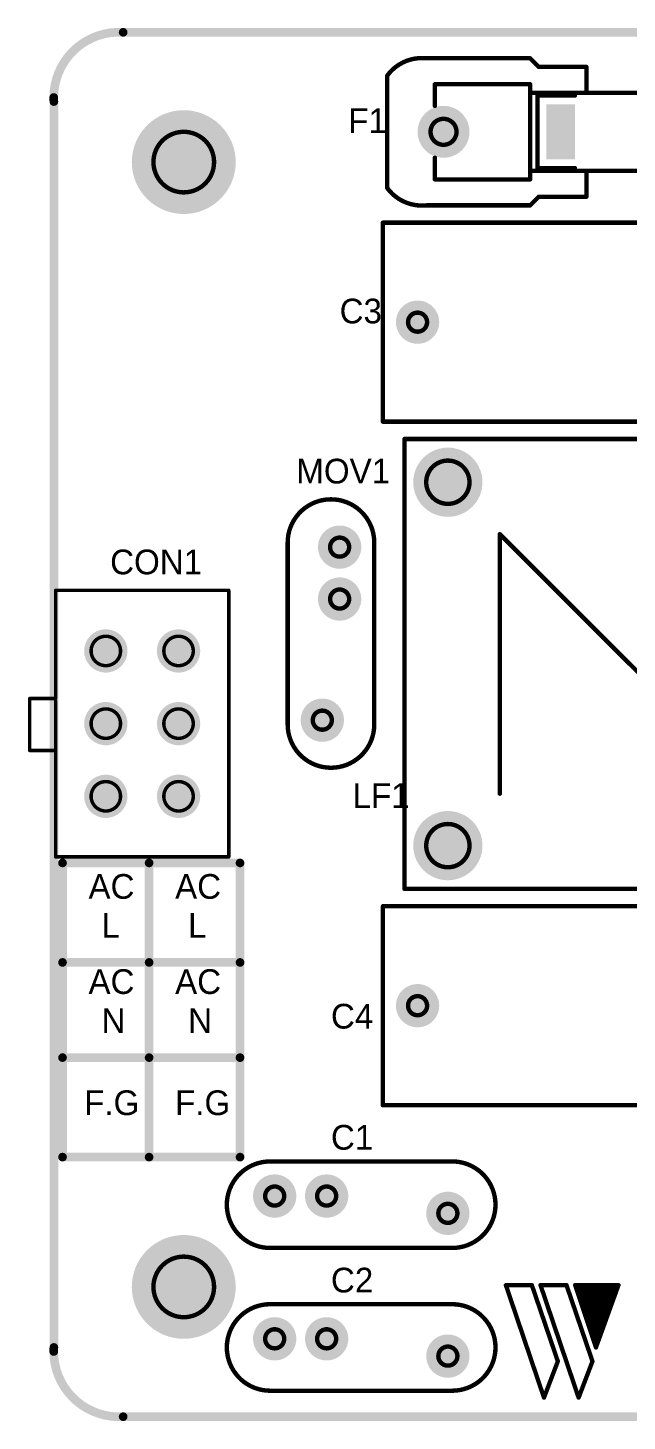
# Model space of a CAD drawing. Extents: x -2 to 211, y 0 to 80.
# Drawn here: x -1.5 to 33.1, y -0.3 to 80.3 of the extents above; entities that cross this region are included whole.
import ezdxf
from ezdxf.enums import TextEntityAlignment as Align

# ---------------------------------------------------------------- set-up
doc = ezdxf.new("R2010")
doc.units = 0
doc.header["$MEASUREMENT"] = 0
for name, color, linetype in [('2DLINES_1', 3, 'Continuous'), ('BOARD_OUTLINE', 1, 'Continuous'), ('COMP_OUTLINE_TOP', 5, 'Continuous'), ('PADLAYER_BOTTOM', 7, 'Continuous'), ('PADLAYER_TOP', 6, 'Continuous'), ('TEXT_1', 4, 'Continuous'), ('TOOL_TOP', 8, 'Continuous')]:
    doc.layers.add(name, color=color, linetype=linetype)

msp = doc.modelspace()

# ---------------------------------------------------------------- linework, layer by layer
at = {"layer": '2DLINES_1'}
for points, const_width in [([(0.5, 32), (10.75, 32)], 0.5), ([(0.5, 20.75), (0.5, 32)], 0.5), ([(5.5, 32), (5.5, 20.75)], 0.5), ([(10.75, 32), (10.75, 20.75)], 0.5), ([(0.5, 26.25), (10.75, 26.25)], 0.5), ([(0.5, 26.25), (10.75, 26.25)], 0.5), ([(0.5, 15), (0.5, 26.25)], 0.5), ([(5.5, 26.25), (5.5, 15)], 0.5), ([(10.75, 26.25), (10.75, 15)], 0.5), ([(10.75, 20.75), (0.5, 20.75)], 0.5), ([(10.75, 15), (0.5, 15)], 0.5), ([(26.1, 7.6), (28.3, 1.1)], 0.25), ([(26.1, 7.6), (27.6, 7.6)], 0.25), ([(27.6, 7.6), (29.1, 3.2)], 0.25), ([(28.1, 7.6), (30.3, 1.1)], 0.25), ([(28.1, 7.6), (29.6, 7.6)], 0.25), ([(29.6, 7.6), (31.1, 3.2)], 0.25), ([(30.1, 7.6), (31.3, 4)], 0.25), ([(30.1, 7.6), (31.3, 4)], 0.25), ([(32.6, 7.6), (30.1, 7.6)], 0.25), ([(30.1, 7.6), (32.6, 7.6)], 0.25), ([(30.25, 7.45), (32.45, 7.45)], 0.25), ([(30.25, 7.25), (32.45, 7.25)], 0.25), ([(31.3, 4), (32.6, 7.6)], 0.25), ([(30.35, 7.05), (32.35, 7.05)], 0.25), ([(30.45, 6.85), (32.25, 6.85)], 0.25), ([(30.45, 6.65), (32.25, 6.65)], 0.25), ([(30.55, 6.45), (32.15, 6.45)], 0.25), ([(30.65, 6.25), (32.05, 6.25)], 0.25), ([(30.75, 6.05), (31.95, 6.05)], 0.25), ([(30.75, 5.85), (31.85, 5.85)], 0.25), ([(30.85, 5.65), (31.75, 5.65)], 0.25), ([(30.85, 5.45), (31.75, 5.45)], 0.25), ([(30.95, 5.25), (31.65, 5.25)], 0.25), ([(30.95, 5.05), (31.65, 5.05)], 0.25), ([(31.05, 4.85), (31.55, 4.85)], 0.25), ([(31.15, 4.65), (31.45, 4.65)], 0.25), ([(31.15, 4.45), (31.45, 4.45)], 0.25), ([(28.3, 1.1), (29.1, 3.2)], 0.25), ([(30.3, 1.1), (31.1, 3.2)], 0.25)]:
    msp.add_lwpolyline(points, dxfattribs=dict(at, const_width=const_width))
for points, const_width in [([(0.375, 32, 1), (0.625, 32, 1)], 0.25), ([(0.375, 32, 1), (0.625, 32, 1)], 0.25), ([(5.375, 32, 1), (5.625, 32, 1)], 0.25), ([(10.625, 32, 1), (10.875, 32, 1)], 0.25), ([(10.625, 32, 1), (10.875, 32, 1)], 0.25), ([(0.375, 26.25, 1), (0.625, 26.25, 1)], 0.25), ([(0.375, 26.25, 1), (0.625, 26.25, 1)], 0.25), ([(0.375, 26.25, 1), (0.625, 26.25, 1)], 0.25), ([(5.375, 26.25, 1), (5.625, 26.25, 1)], 0.25), ([(10.625, 26.25, 1), (10.875, 26.25, 1)], 0.25), ([(10.625, 26.25, 1), (10.875, 26.25, 1)], 0.25), ([(10.625, 26.25, 1), (10.875, 26.25, 1)], 0.25), ([(0.375, 20.75, 1), (0.625, 20.75, 1)], 0.25), ([(0.375, 20.75, 1), (0.625, 20.75, 1)], 0.25), ([(5.375, 20.75, 1), (5.625, 20.75, 1)], 0.25), ([(10.625, 20.75, 1), (10.875, 20.75, 1)], 0.25), ([(10.625, 20.75, 1), (10.875, 20.75, 1)], 0.25), ([(0.375, 15, 1), (0.625, 15, 1)], 0.25), ([(0.375, 15, 1), (0.625, 15, 1)], 0.25), ([(5.375, 15, 1), (5.625, 15, 1)], 0.25), ([(10.625, 15, 1), (10.875, 15, 1)], 0.25), ([(10.625, 15, 1), (10.875, 15, 1)], 0.25), ([(26.0375, 7.6, 1), (26.1625, 7.6, 1)], 0.125), ([(26.0375, 7.6, 1), (26.1625, 7.6, 1)], 0.125), ([(27.5375, 7.6, 1), (27.6625, 7.6, 1)], 0.125), ([(27.5375, 7.6, 1), (27.6625, 7.6, 1)], 0.125), ([(28.0375, 7.6, 1), (28.1625, 7.6, 1)], 0.125), ([(28.0375, 7.6, 1), (28.1625, 7.6, 1)], 0.125), ([(29.5375, 7.6, 1), (29.6625, 7.6, 1)], 0.125), ([(29.5375, 7.6, 1), (29.6625, 7.6, 1)], 0.125), ([(30.0375, 7.6, 1), (30.1625, 7.6, 1)], 0.125), ([(30.0375, 7.6, 1), (30.1625, 7.6, 1)], 0.125), ([(30.0375, 7.6, 1), (30.1625, 7.6, 1)], 0.125), ([(30.0375, 7.6, 1), (30.1625, 7.6, 1)], 0.125), ([(30.1875, 7.45, 1), (30.3125, 7.45, 1)], 0.125), ([(30.1875, 7.25, 1), (30.3125, 7.25, 1)], 0.125), ([(32.3875, 7.45, 1), (32.5125, 7.45, 1)], 0.125), ([(32.3875, 7.25, 1), (32.5125, 7.25, 1)], 0.125), ([(32.5375, 7.6, 1), (32.6625, 7.6, 1)], 0.125), ([(32.5375, 7.6, 1), (32.6625, 7.6, 1)], 0.125), ([(32.5375, 7.6, 1), (32.6625, 7.6, 1)], 0.125), ([(30.2875, 7.05, 1), (30.4125, 7.05, 1)], 0.125), ([(30.3875, 6.85, 1), (30.5125, 6.85, 1)], 0.125), ([(30.3875, 6.65, 1), (30.5125, 6.65, 1)], 0.125), ([(30.4875, 6.45, 1), (30.6125, 6.45, 1)], 0.125), ([(32.0875, 6.45, 1), (32.2125, 6.45, 1)], 0.125), ([(32.1875, 6.85, 1), (32.3125, 6.85, 1)], 0.125), ([(32.1875, 6.65, 1), (32.3125, 6.65, 1)], 0.125), ([(32.2875, 7.05, 1), (32.4125, 7.05, 1)], 0.125), ([(30.5875, 6.25, 1), (30.7125, 6.25, 1)], 0.125), ([(30.6875, 6.05, 1), (30.8125, 6.05, 1)], 0.125), ([(30.6875, 5.85, 1), (30.8125, 5.85, 1)], 0.125), ([(30.7875, 5.65, 1), (30.9125, 5.65, 1)], 0.125), ([(31.6875, 5.65, 1), (31.8125, 5.65, 1)], 0.125), ([(31.7875, 5.85, 1), (31.9125, 5.85, 1)], 0.125), ([(31.8875, 6.05, 1), (32.0125, 6.05, 1)], 0.125), ([(31.9875, 6.25, 1), (32.1125, 6.25, 1)], 0.125), ([(30.7875, 5.45, 1), (30.9125, 5.45, 1)], 0.125), ([(30.8875, 5.25, 1), (31.0125, 5.25, 1)], 0.125), ([(30.8875, 5.05, 1), (31.0125, 5.05, 1)], 0.125), ([(30.9875, 4.85, 1), (31.1125, 4.85, 1)], 0.125), ([(31.4875, 4.85, 1), (31.6125, 4.85, 1)], 0.125), ([(31.5875, 5.25, 1), (31.7125, 5.25, 1)], 0.125), ([(31.5875, 5.05, 1), (31.7125, 5.05, 1)], 0.125), ([(31.6875, 5.45, 1), (31.8125, 5.45, 1)], 0.125), ([(31.0875, 4.65, 1), (31.2125, 4.65, 1)], 0.125), ([(31.0875, 4.45, 1), (31.2125, 4.45, 1)], 0.125), ([(31.2375, 4, 1), (31.3625, 4, 1)], 0.125), ([(31.2375, 4, 1), (31.3625, 4, 1)], 0.125), ([(31.2375, 4, 1), (31.3625, 4, 1)], 0.125), ([(31.3875, 4.65, 1), (31.5125, 4.65, 1)], 0.125), ([(31.3875, 4.45, 1), (31.5125, 4.45, 1)], 0.125), ([(29.0375, 3.2, 1), (29.1625, 3.2, 1)], 0.125), ([(29.0375, 3.2, 1), (29.1625, 3.2, 1)], 0.125), ([(31.0375, 3.2, 1), (31.1625, 3.2, 1)], 0.125), ([(31.0375, 3.2, 1), (31.1625, 3.2, 1)], 0.125), ([(28.2375, 1.1, 1), (28.3625, 1.1, 1)], 0.125), ([(28.2375, 1.1, 1), (28.3625, 1.1, 1)], 0.125), ([(30.2375, 1.1, 1), (30.3625, 1.1, 1)], 0.125), ([(30.2375, 1.1, 1), (30.3625, 1.1, 1)], 0.125)]:
    msp.add_lwpolyline(points, format="xyb", close=True, dxfattribs=dict(at, const_width=const_width))
at = {"layer": 'BOARD_OUTLINE', "const_width": 0.5}
for points in [[(4, 80, 0.43248), (-0.00724, 76.23366, 0.015491)], [(206, 80), (4, 80, 0.43248)], [(-0.00724, 76.23366, 0.015491), (0, 76)], [(0, 76), (0, 4, 0.015491)], [(0, 4, 0.015491), (-0.00724, 3.76634, 0.43248)], [(-0.00724, 3.76634, 0.43248), (4, 0)], [(4, 0), (206, 0, 0.426536)]]:
    msp.add_lwpolyline(points, format="xyb", dxfattribs=at)
at = {"layer": 'BOARD_OUTLINE', "const_width": 0.25}
for points in [[(3.875, 80, 1), (4.125, 80, 1)], [(3.875, 80, 1), (4.125, 80, 1)], [(-0.13224, 76.23366, 1), (0.11776, 76.23366, 1)], [(-0.13224, 76.23366, 1), (0.11776, 76.23366, 1)], [(-0.125, 76, 1), (0.125, 76, 1)], [(-0.125, 76, 1), (0.125, 76, 1)], [(-0.125, 4, 1), (0.125, 4, 1)], [(-0.125, 4, 1), (0.125, 4, 1)], [(-0.13224, 3.76634, 1), (0.11776, 3.76634, 1)], [(-0.13224, 3.76634, 1), (0.11776, 3.76634, 1)], [(3.875, 0, 1), (4.125, 0, 1)], [(3.875, 0, 1), (4.125, 0, 1)]]:
    msp.add_lwpolyline(points, format="xyb", close=True, dxfattribs=at)
at = {"layer": 'COMP_OUTLINE_TOP', "const_width": 0.254}
for points in [[(21.5, 78.5, 0.265565), (19.25, 77.5)], [(27.5, 78.5), (21.5, 78.5, 0.265565)], [(19.25, 77.5), (19.25, 71, 0.265565)], [(19.25, 71, 0.265565), (21.5, 70)], [(13.5, 50.5, -0.415748), (16, 53.01312, -0.415748)], [(16, 53.01312, -0.415748), (18.5, 50.5)], [(13.5, 40), (13.5, 50.5, -0.415748)], [(16, 37.5, -0.414214), (13.5, 40)], [(18.5, 40, -0.414214), (16, 37.5, -0.414214)], [(9.98688, 12.25, -0.415748), (12.5, 14.75)], [(23, 14.75, -0.414214), (25.5, 12.25, -0.414214)], [(12.5, 9.75, -0.415748), (9.98688, 12.25, -0.415748)], [(25.5, 12.25, -0.414214), (23, 9.75)], [(23, 9.75), (12.5, 9.75, -0.415748)], [(9.98688, 4, -0.415748), (12.5, 6.5)], [(23, 6.5, -0.414214), (25.5, 4, -0.414214)], [(12.5, 1.5, -0.415748), (9.98688, 4, -0.415748)], [(25.5, 4, -0.414214), (23, 1.5)], [(23, 1.5), (12.5, 1.5, -0.415748)]]:
    msp.add_lwpolyline(points, format="xyb", dxfattribs=at)
at = {"layer": 'COMP_OUTLINE_TOP'}
for points, const_width in [([(21.4365, 78.5, 1), (21.5635, 78.5, 1)], 0.127), ([(21.4365, 78.5, 1), (21.5635, 78.5, 1)], 0.127), ([(27.4365, 78.5, 1), (27.5635, 78.5, 1)], 0.127), ([(27.4365, 78.5, 1), (27.5635, 78.5, 1)], 0.127), ([(27.9365, 78, 1), (28.0635, 78, 1)], 0.127), ([(27.9365, 78, 1), (28.0635, 78, 1)], 0.127), ([(30.6865, 78, 1), (30.8135, 78, 1)], 0.127), ([(30.6865, 78, 1), (30.8135, 78, 1)], 0.127), ([(19.1865, 77.5, 1), (19.3135, 77.5, 1)], 0.127), ([(19.1865, 77.5, 1), (19.3135, 77.5, 1)], 0.127), ([(21.9365, 77, 1), (22.0635, 77, 1)], 0.127), ([(21.9365, 77, 1), (22.0635, 77, 1)], 0.127), ([(27.4365, 77, 1), (27.5635, 77, 1)], 0.127), ([(27.4365, 77, 1), (27.5635, 77, 1)], 0.127), ([(27.4365, 77, 1), (27.5635, 77, 1)], 0.127), ([(27.4365, 76.5, 1), (27.5635, 76.5, 1)], 0.127), ([(27.4365, 76.5, 1), (27.5635, 76.5, 1)], 0.127), ([(30.6865, 76.5, 1), (30.8135, 76.5, 1)], 0.127), ([(21.9365, 75.75, 1), (22.0635, 75.75, 1)], 0.127), ([(27.8645, 76.3455, 1), (27.9915, 76.3455, 1)], 0.127), ([(27.8645, 76.3455, 1), (27.9915, 76.3455, 1)], 0.127), ([(30.0235, 76.3455, 1), (30.1505, 76.3455, 1)], 0.127), ([(21.9365, 72.75, 1), (22.0635, 72.75, 1)], 0.127), ([(27.4365, 72, 1), (27.5635, 72, 1)], 0.127), ([(27.4365, 72, 1), (27.5635, 72, 1)], 0.127), ([(27.8645, 72.1545, 1), (27.9915, 72.1545, 1)], 0.127), ([(27.8645, 72.1545, 1), (27.9915, 72.1545, 1)], 0.127), ([(30.0235, 72.1545, 1), (30.1505, 72.1545, 1)], 0.127), ([(30.6865, 72, 1), (30.8135, 72, 1)], 0.127), ([(19.1865, 71, 1), (19.3135, 71, 1)], 0.127), ([(19.1865, 71, 1), (19.3135, 71, 1)], 0.127), ([(21.9365, 71.5, 1), (22.0635, 71.5, 1)], 0.127), ([(21.9365, 71.5, 1), (22.0635, 71.5, 1)], 0.127), ([(27.4365, 71.5, 1), (27.5635, 71.5, 1)], 0.127), ([(27.4365, 71.5, 1), (27.5635, 71.5, 1)], 0.127), ([(27.4365, 71.5, 1), (27.5635, 71.5, 1)], 0.127), ([(21.4365, 70, 1), (21.5635, 70, 1)], 0.127), ([(21.4365, 70, 1), (21.5635, 70, 1)], 0.127), ([(27.4365, 70, 1), (27.5635, 70, 1)], 0.127), ([(27.4365, 70, 1), (27.5635, 70, 1)], 0.127), ([(27.9365, 70.5, 1), (28.0635, 70.5, 1)], 0.127), ([(27.9365, 70.5, 1), (28.0635, 70.5, 1)], 0.127), ([(30.6865, 70.5, 1), (30.8135, 70.5, 1)], 0.127), ([(30.6865, 70.5, 1), (30.8135, 70.5, 1)], 0.127), ([(18.9365, 69, 1), (19.0635, 69, 1)], 0.127), ([(18.9365, 69, 1), (19.0635, 69, 1)], 0.127), ([(18.9365, 57.5, 1), (19.0635, 57.5, 1)], 0.127), ([(18.9365, 57.5, 1), (19.0635, 57.5, 1)], 0.127), ([(20.1865, 56.5, 1), (20.3135, 56.5, 1)], 0.127), ([(20.1865, 56.5, 1), (20.3135, 56.5, 1)], 0.127), ([(15.9365, 53.01312, 1), (16.0635, 53.01312, 1)], 0.127), ([(15.9365, 53.01312, 1), (16.0635, 53.01312, 1)], 0.127), ([(25.6865, 51, 1), (25.8135, 51, 1)], 0.127), ([(25.6865, 51, 1), (25.8135, 51, 1)], 0.127), ([(13.4365, 50.5, 1), (13.5635, 50.5, 1)], 0.127), ([(13.4365, 50.5, 1), (13.5635, 50.5, 1)], 0.127), ([(18.4365, 50.5, 1), (18.5635, 50.5, 1)], 0.127), ([(18.4365, 50.5, 1), (18.5635, 50.5, 1)], 0.127), ([(0.05, 47.75, 1), (0.15, 47.75, 1)], 0.1), ([(0.05, 47.75, 1), (0.15, 47.75, 1)], 0.1), ([(10.05, 47.75, 1), (10.15, 47.75, 1)], 0.1), ([(10.05, 47.75, 1), (10.15, 47.75, 1)], 0.1), ([(-1.45, 41.5, 1), (-1.35, 41.5, 1)], 0.1), ([(-1.45, 41.5, 1), (-1.35, 41.5, 1)], 0.1), ([(0.05, 41.5, 1), (0.15, 41.5, 1)], 0.1), ([(0.05, 41.5, 1), (0.15, 41.5, 1)], 0.1), ([(0.05, 41.35, 1), (0.15, 41.35, 1)], 0.1), ([(13.4365, 40, 1), (13.5635, 40, 1)], 0.127), ([(13.4365, 40, 1), (13.5635, 40, 1)], 0.127), ([(18.4365, 40, 1), (18.5635, 40, 1)], 0.127), ([(18.4365, 40, 1), (18.5635, 40, 1)], 0.127), ([(-1.45, 38.5, 1), (-1.35, 38.5, 1)], 0.1), ([(-1.45, 38.5, 1), (-1.35, 38.5, 1)], 0.1), ([(0.05, 38.5, 1), (0.15, 38.5, 1)], 0.1), ([(0.05, 38.5, 1), (0.15, 38.5, 1)], 0.1), ([(15.9365, 37.5, 1), (16.0635, 37.5, 1)], 0.127), ([(15.9365, 37.5, 1), (16.0635, 37.5, 1)], 0.127), ([(25.6865, 36, 1), (25.8135, 36, 1)], 0.127), ([(0.05, 34.85, 1), (0.15, 34.85, 1)], 0.1), ([(0.05, 32.35, 1), (0.15, 32.35, 1)], 0.1), ([(0.05, 32.35, 1), (0.15, 32.35, 1)], 0.1), ([(10.05, 32.35, 1), (10.15, 32.35, 1)], 0.1), ([(10.05, 32.35, 1), (10.15, 32.35, 1)], 0.1), ([(20.1865, 30.5, 1), (20.3135, 30.5, 1)], 0.127), ([(20.1865, 30.5, 1), (20.3135, 30.5, 1)], 0.127), ([(18.9365, 29.49999, 1), (19.0635, 29.49999, 1)], 0.127), ([(18.9365, 29.49999, 1), (19.0635, 29.49999, 1)], 0.127), ([(18.9365, 17.99999, 1), (19.0635, 17.99999, 1)], 0.127), ([(18.9365, 17.99999, 1), (19.0635, 17.99999, 1)], 0.127), ([(12.4365, 14.75, 1), (12.5635, 14.75, 1)], 0.127), ([(12.4365, 14.75, 1), (12.5635, 14.75, 1)], 0.127), ([(22.9365, 14.75, 1), (23.0635, 14.75, 1)], 0.127), ([(22.9365, 14.75, 1), (23.0635, 14.75, 1)], 0.127), ([(9.92338, 12.25, 1), (10.05038, 12.25, 1)], 0.127), ([(9.92338, 12.25, 1), (10.05038, 12.25, 1)], 0.127), ([(25.4365, 12.25, 1), (25.5635, 12.25, 1)], 0.127), ([(25.4365, 12.25, 1), (25.5635, 12.25, 1)], 0.127), ([(12.4365, 9.75, 1), (12.5635, 9.75, 1)], 0.127), ([(12.4365, 9.75, 1), (12.5635, 9.75, 1)], 0.127), ([(22.9365, 9.75, 1), (23.0635, 9.75, 1)], 0.127), ([(22.9365, 9.75, 1), (23.0635, 9.75, 1)], 0.127), ([(12.4365, 6.5, 1), (12.5635, 6.5, 1)], 0.127), ([(12.4365, 6.5, 1), (12.5635, 6.5, 1)], 0.127), ([(22.9365, 6.5, 1), (23.0635, 6.5, 1)], 0.127), ([(22.9365, 6.5, 1), (23.0635, 6.5, 1)], 0.127), ([(9.92338, 4, 1), (10.05038, 4, 1)], 0.127), ([(9.92338, 4, 1), (10.05038, 4, 1)], 0.127), ([(25.4365, 4, 1), (25.5635, 4, 1)], 0.127), ([(25.4365, 4, 1), (25.5635, 4, 1)], 0.127), ([(12.4365, 1.5, 1), (12.5635, 1.5, 1)], 0.127), ([(12.4365, 1.5, 1), (12.5635, 1.5, 1)], 0.127), ([(22.9365, 1.5, 1), (23.0635, 1.5, 1)], 0.127), ([(22.9365, 1.5, 1), (23.0635, 1.5, 1)], 0.127)]:
    msp.add_lwpolyline(points, format="xyb", close=True, dxfattribs=dict(at, const_width=const_width))
for points, const_width in [([(28, 78), (27.5, 78.5)], 0.254), ([(30.75, 78), (28, 78)], 0.254), ([(30.75, 76.5), (30.75, 78)], 0.254), ([(27.5, 77), (22, 77)], 0.254), ([(22, 77), (22, 75.75)], 0.254), ([(27.5, 76.5), (27.5, 77)], 0.254), ([(27.5, 77), (27.5, 71.5)], 0.254), ([(37.5, 76.5), (27.5, 76.5)], 0.254), ([(30.087, 76.3455), (27.928, 76.3455)], 0.254), ([(27.928, 76.3455), (27.928, 72.1545)], 0.254), ([(22, 72.75), (22, 71.5)], 0.254), ([(27.5, 71.5), (27.5, 72)], 0.254), ([(27.5, 72), (37.5, 72)], 0.254), ([(27.928, 72.1545), (30.087, 72.1545)], 0.254), ([(30.75, 70.5), (30.75, 72)], 0.254), ([(22, 71.5), (27.5, 71.5)], 0.254), ([(21.5, 70), (27.5, 70)], 0.254), ([(27.5, 70), (28, 70.5)], 0.254), ([(28, 70.5), (30.75, 70.5)], 0.254), ([(19, 57.5), (19, 69)], 0.254), ([(19, 69), (45.5, 69)], 0.254), ([(45.5, 57.5), (19, 57.5)], 0.254), ([(20.25, 56.5), (46.25, 56.5)], 0.254), ([(20.25, 30.5), (20.25, 56.5)], 0.254), ([(40.75, 36), (25.75, 51)], 0.254), ([(25.75, 51), (25.75, 36)], 0.254), ([(18.5, 50.5), (18.5, 40)], 0.254), ([(10.1, 47.75), (0.1, 47.75)], 0.2), ([(0.1, 47.75), (0.1, 41.5)], 0.2), ([(10.1, 32.35), (10.1, 47.75)], 0.2), ([(0.1, 41.5), (-1.4, 41.5)], 0.2), ([(-1.4, 41.5), (-1.4, 38.5)], 0.2), ([(0.1, 34.85), (0.1, 41.35)], 0.2), ([(-1.4, 38.5), (0.1, 38.5)], 0.2), ([(0.1, 38.5), (0.1, 32.35)], 0.2), ([(0.1, 32.35), (10.1, 32.35)], 0.2), ([(46.25, 30.5), (20.25, 30.5)], 0.254), ([(19, 29.49999), (45.5, 29.5)], 0.254), ([(19, 17.99999), (19, 29.49999)], 0.254), ([(45.5, 18), (19, 17.99999)], 0.254), ([(12.5, 14.75), (23, 14.75)], 0.254), ([(12.5, 6.5), (23, 6.5)], 0.254)]:
    msp.add_lwpolyline(points, dxfattribs=dict(at, const_width=const_width))
at = {"layer": 'PADLAYER_BOTTOM'}
for points, const_width in [([(21.75, 74.25, 1), (23.25, 74.25, 1)], 1.5), ([(6, 72.5, 1), (9, 72.5, 1)], 3), ([(20.375, 63.25, 1), (21.625, 63.25, 1)], 1.25), ([(21.75, 54, 1), (23.75, 54, 1)], 2), ([(15.875, 50.25, 1), (17.125, 50.25, 1)], 1.25), ([(15.875, 47.25, 1), (17.125, 47.25, 1)], 1.25), ([(2.375, 44.25, 1), (3.625, 44.25, 1)], 1.25), ([(6.575, 44.25, 1), (7.825, 44.25, 1)], 1.25), ([(2.375, 40.05, 1), (3.625, 40.05, 1)], 1.25), ([(6.575, 40.05, 1), (7.825, 40.05, 1)], 1.25), ([(14.875, 40.25, 1), (16.125, 40.25, 1)], 1.25), ([(2.375, 35.85, 1), (3.625, 35.85, 1)], 1.25), ([(6.575, 35.85, 1), (7.825, 35.85, 1)], 1.25), ([(21.75, 33, 1), (23.75, 33, 1)], 2), ([(20.375, 23.74999, 1), (21.625, 23.74999, 1)], 1.25), ([(12.125, 12.75, 1), (13.375, 12.75, 1)], 1.25), ([(15.125, 12.75, 1), (16.375, 12.75, 1)], 1.25), ([(22.125, 11.75, 1), (23.375, 11.75, 1)], 1.25), ([(6, 7.5, 1), (9, 7.5, 1)], 3), ([(12.125, 4.5, 1), (13.375, 4.5, 1)], 1.25), ([(15.125, 4.5, 1), (16.375, 4.5, 1)], 1.25), ([(22.125, 3.5, 1), (23.375, 3.5, 1)], 1.25)]:
    msp.add_lwpolyline(points, format="xyb", close=True, dxfattribs=dict(at, const_width=const_width))
at = {"layer": 'PADLAYER_TOP'}
for points, const_width in [([(21.75, 74.25, 1), (23.25, 74.25, 1)], 1.5), ([(6, 72.5, 1), (9, 72.5, 1)], 3), ([(20.375, 63.25, 1), (21.625, 63.25, 1)], 1.25), ([(21.75, 54, 1), (23.75, 54, 1)], 2), ([(15.875, 50.25, 1), (17.125, 50.25, 1)], 1.25), ([(15.875, 47.25, 1), (17.125, 47.25, 1)], 1.25), ([(2.375, 44.25, 1), (3.625, 44.25, 1)], 1.25), ([(6.575, 44.25, 1), (7.825, 44.25, 1)], 1.25), ([(2.375, 40.05, 1), (3.625, 40.05, 1)], 1.25), ([(6.575, 40.05, 1), (7.825, 40.05, 1)], 1.25), ([(14.875, 40.25, 1), (16.125, 40.25, 1)], 1.25), ([(2.375, 35.85, 1), (3.625, 35.85, 1)], 1.25), ([(6.575, 35.85, 1), (7.825, 35.85, 1)], 1.25), ([(21.75, 33, 1), (23.75, 33, 1)], 2), ([(20.375, 23.74999, 1), (21.625, 23.74999, 1)], 1.25), ([(12.125, 12.75, 1), (13.375, 12.75, 1)], 1.25), ([(15.125, 12.75, 1), (16.375, 12.75, 1)], 1.25), ([(22.125, 11.75, 1), (23.375, 11.75, 1)], 1.25), ([(6, 7.5, 1), (9, 7.5, 1)], 3), ([(12.125, 4.5, 1), (13.375, 4.5, 1)], 1.25), ([(15.125, 4.5, 1), (16.375, 4.5, 1)], 1.25), ([(22.125, 3.5, 1), (23.375, 3.5, 1)], 1.25)]:
    msp.add_lwpolyline(points, format="xyb", close=True, dxfattribs=dict(at, const_width=const_width))
msp.add_solid([(30.087, 72.6625), (30.087, 75.8375), (28.436, 72.6625), (28.436, 75.8375)], dxfattribs=at)
at = {"layer": 'TOOL_TOP'}
for points, const_width in [([(21.75, 74.25, 1), (23.25, 74.25, 1), (21.75, 74.25)], 0.254), ([(5.75, 72.5, 1), (9.25, 72.5, 1), (5.75, 72.5)], 0.254), ([(20.45, 63.25, 1), (21.55, 63.25, 1), (20.45, 63.25)], 0.254), ([(21.5, 54, 1), (24, 54, 1), (21.5, 54)], 0.254), ([(15.95, 50.25, 1), (17.05, 50.25, 1), (15.95, 50.25)], 0.254), ([(15.95, 47.25, 1), (17.05, 47.25, 1), (15.95, 47.25)], 0.254), ([(2.15, 44.25, 1), (3.85, 44.25, 1), (2.15, 44.25)], 0.2), ([(6.35, 44.25, 1), (8.05, 44.25, 1), (6.35, 44.25)], 0.2), ([(2.15, 40.05, 1), (3.85, 40.05, 1), (2.15, 40.05)], 0.2), ([(6.35, 40.05, 1), (8.05, 40.05, 1), (6.35, 40.05)], 0.2), ([(14.95, 40.25, 1), (16.05, 40.25, 1), (14.95, 40.25)], 0.254), ([(2.15, 35.85, 1), (3.85, 35.85, 1), (2.15, 35.85)], 0.2), ([(6.35, 35.85, 1), (8.05, 35.85, 1), (6.35, 35.85)], 0.2), ([(21.5, 33, 1), (24, 33, 1), (21.5, 33)], 0.254), ([(20.45, 23.74999, 1), (21.55, 23.74999, 1), (20.45, 23.74999)], 0.254), ([(12.2, 12.75, 1), (13.3, 12.75, 1), (12.2, 12.75)], 0.254), ([(15.2, 12.75, 1), (16.3, 12.75, 1), (15.2, 12.75)], 0.254), ([(22.2, 11.75, 1), (23.3, 11.75, 1), (22.2, 11.75)], 0.254), ([(5.75, 7.5, 1), (9.25, 7.5, 1), (5.75, 7.5)], 0.254), ([(12.2, 4.5, 1), (13.3, 4.5, 1), (12.2, 4.5)], 0.254), ([(15.2, 4.5, 1), (16.3, 4.5, 1), (15.2, 4.5)], 0.254), ([(22.2, 3.5, 1), (23.3, 3.5, 1), (22.2, 3.5)], 0.254)]:
    msp.add_lwpolyline(points, format="xyb", dxfattribs=dict(at, const_width=const_width))

# ---------------------------------------------------------------- texts
at = {"layer": 'TEXT_1'}
for s, p in [('F1', (17, 73.75)), ('C3', (16.5, 62.75)), ('AC', (2, 29.5)), ('AC', (7, 29.5)), ('L', (2.75, 27.25)), ('L', (7.75, 27.25)), ('AC', (2, 24)), ('AC', (7, 24)), ('N', (2.75, 21.75)), ('N', (7.75, 21.75)), ('F.G', (1.75, 17)), ('F.G', (7, 17))]:
    msp.add_text(s, height=1.42858, dxfattribs=at).set_placement(p, align=Align.BOTTOM_LEFT)
for s, rotation, p in [('MOV1', 359.999983, (14, 53.5)), ('CON1', 359.999983, (3.25, 48.25)), ('LF1', 359.999982, (17.25, 34.75)), ('C4', 0.000039, (16, 21.99999)), ('C1', 0.000039, (16, 15)), ('C2', 0.000039, (16, 6.75))]:
    msp.add_text(s, height=1.42858, rotation=rotation, dxfattribs=at).set_placement(p, align=Align.BOTTOM_LEFT)

doc.saveas('drawing.dxf')
